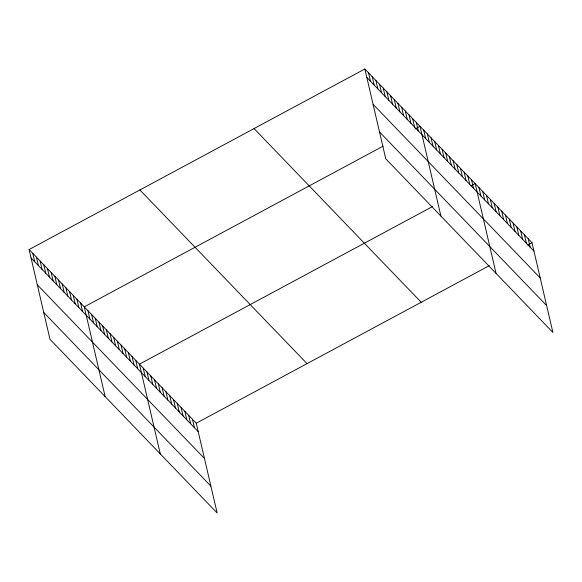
<?xml version="1.0" encoding="UTF-8"?>
<svg xmlns="http://www.w3.org/2000/svg" width="582" height="582" viewBox="0 0 582 582"><rect width="100%" height="100%" fill="white"/><g stroke="black" fill="none" stroke-linecap="round" stroke-linejoin="round"><path stroke-width="0.87" d="M29.1 249.532L196.25 423.216L217.144 513.004L49.994 339.313L29.1 249.532L364.856 68.996L532.006 242.687L552.9 332.468L385.75 158.784L364.856 68.996M383.08 146.177L84.259 306.845L105.153 396.633M414.944 129.044L420.015 126.316L440.909 216.097M432.448 206.603L139.418 364.165L160.312 453.945M470.831 185.971L475.174 183.628L496.068 273.416M196.25 423.216L489.28 265.661M527.663 245.022L532.006 242.687M366.813 77.421L533.963 251.104M373.062 104.273L540.212 277.956M379.5 131.932L546.651 305.615M254.058 128.571L421.208 302.262M139.898 189.958L307.049 363.641M31.057 257.95L198.215 431.633M37.306 284.802L204.464 458.485M43.745 312.469L210.895 486.152M528.216 238.744L530.18 247.168M524.426 234.808L526.39 243.232M520.643 230.872L522.6 239.297M516.852 226.936L518.809 235.354M513.062 223.001L515.019 231.418M509.272 219.065L511.236 227.482M505.482 215.129L507.446 223.546M501.699 211.186L503.656 219.61M497.908 207.25L499.865 215.675M494.118 203.314L496.075 211.732M490.328 199.379L492.292 207.796M486.537 195.443L488.502 203.86M482.754 191.507L484.711 199.924M478.964 187.571L480.921 195.988M471.5 179.809L473.457 188.233M467.819 175.99L469.776 184.407M464.145 172.17L466.102 180.587M460.464 168.344L462.421 176.768M456.79 164.524L458.747 172.949M453.109 160.705L455.073 169.122M449.435 156.885L451.392 165.303M445.754 153.066L447.718 161.483M442.08 149.239L444.037 157.664M438.399 145.42L440.363 153.837M434.725 141.601L436.682 150.018M431.044 137.781L433.008 146.198M427.37 133.955L429.327 142.379M423.689 130.135L425.653 138.552M416.334 122.496L418.298 130.914M412.66 118.67L414.617 127.094M408.979 114.85L410.943 123.275M405.305 111.031L407.262 119.448M401.624 107.212L403.588 115.629M397.95 103.385L399.907 111.809M394.276 99.566L396.233 107.99M390.595 95.746L392.552 104.163M386.921 91.927L388.878 100.344M383.24 88.108L385.197 96.525M379.566 84.281L381.523 92.705M375.885 80.462L377.842 88.879M372.211 76.642L374.168 85.059M368.53 72.823L370.487 81.24M192.467 419.28L194.424 427.697M188.677 415.344L190.634 423.761M184.887 411.409L186.844 419.826M181.097 407.465L183.054 415.89M177.306 403.53L179.271 411.954M173.523 399.594L175.48 408.011M169.733 395.658L171.69 404.075M165.943 391.722L167.9 400.14M162.152 387.787L164.109 396.204M158.362 383.851L160.326 392.268M154.579 379.908L156.536 388.332M150.789 375.972L152.746 384.396M146.999 372.036L148.956 380.453M143.208 368.1L145.173 376.518M135.744 360.345L137.701 368.762M132.063 356.519L134.027 364.943M128.389 352.699L130.346 361.116M124.708 348.88L126.672 357.297M121.034 345.061L122.991 353.478M117.36 341.234L119.317 349.658M113.679 337.415L115.636 345.839M110.005 333.595L111.962 342.012M106.324 329.776L108.281 338.193M102.65 325.949L104.607 334.374M98.969 322.13L100.926 330.554M95.295 318.31L97.252 326.728M91.614 314.491L93.571 322.908M87.94 310.672L89.897 319.089M80.585 303.026L82.542 311.443M76.904 299.206L78.868 307.623M73.23 295.387L75.187 303.804M69.549 291.56L71.513 299.985M65.875 287.741L67.832 296.158M62.194 283.921L64.158 292.339M58.52 280.102L60.477 288.519M54.839 276.275L56.803 284.7M51.165 272.456L53.122 280.88M47.484 268.637L49.448 277.054M43.81 264.817L45.767 273.234M40.129 260.991L42.093 269.415M36.455 257.171L38.412 265.596M32.774 253.352L34.738 261.769"/></g></svg>
